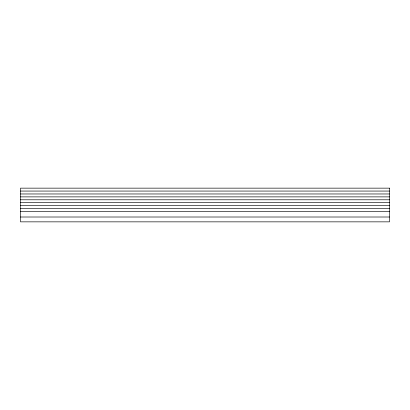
<?xml version="1.0" encoding="UTF-8"?>
<svg xmlns="http://www.w3.org/2000/svg" width="410" height="410" viewBox="0 0 410 410"><rect width="100%" height="100%" fill="white"/><g stroke="black" fill="none" stroke-linecap="round" stroke-linejoin="round"><path stroke-width="0.61" d="M20.5 191.06L389.5 191.06M20.5 193.971L389.5 193.971M20.5 196.877L389.5 196.877M20.5 199.788L389.5 199.788M20.5 202.694L389.5 202.694M20.5 205.605L389.5 205.605M20.5 208.516L389.5 208.516M20.5 211.422L389.5 211.422M20.5 217.008L389.5 217.008M389.5 188.149L20.5 188.149L20.5 221.851L389.5 221.851L389.5 188.149"/></g></svg>
